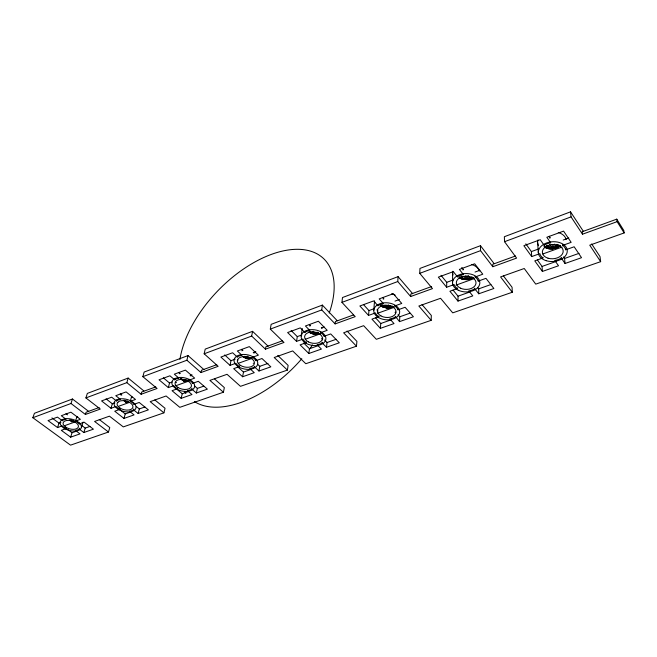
<?xml version="1.0" encoding="UTF-8"?>
<svg xmlns="http://www.w3.org/2000/svg" width="657" height="657" viewBox="0 0 657 657"><rect width="100%" height="100%" fill="white"/><g stroke="black" fill="none" stroke-linecap="round" stroke-linejoin="round"><path stroke-width="0.99" d="M474.756 288.144L474.756 288.768A12.368 8.311 0.3 0 1 468.761 290.895L472.777 295.896L457.995 301.095L458.028 296.167L453.084 290.107M457.995 301.095L449.914 291.248L457.379 288.571L457.379 287.955M474.756 288.768L478.756 293.794L493.867 288.489L485.975 278.338L478.288 281.089A12.368 8.311 0.3 0 0 475.077 276.999L482.78 274.215L474.674 263.794L459.366 269.419L463.514 274.634A12.368 8.311 0.3 0 0 457.477 276.827L457.486 276.211M452.525 282.945L452.657 273.123M457.379 288.571A12.368 8.311 0.3 0 1 454.118 284.555L446.637 287.257L446.727 282.329L441.011 275.332M154.838 399.924L165.047 408.284L163.913 412.834L150.19 401.657L166.122 395.982L179.796 407.332L223.405 392.237L209.903 380.403L227.043 374.301L240.47 386.332L287.405 370.088L274.199 357.515L292.685 350.928L305.801 363.723L356.455 346.19L343.627 332.795L363.641 325.675L376.338 339.308L431.164 320.329L431.321 315.442L422.016 304.577M99.232 419.486L109.776 427.559L108.479 432.019L70.545 445.15L32.85 417.721L70.997 403.488L85.41 414.46L100.291 409.065L85.903 397.92L126.834 382.645L141.107 394.266L157.08 388.476L142.856 376.666L186.9 360.233L200.96 372.56L218.149 366.327L204.155 353.795L205.222 349.113L252.567 331.325L251.672 336.064L265.444 349.179L283.996 342.453L270.314 329.1L271.144 324.344L322.357 305.094L321.733 309.915L335.127 323.909L355.215 316.625L341.944 302.376L342.486 297.531L398.076 276.646L397.764 281.541L410.658 296.521L432.478 288.612L419.741 273.345L419.954 268.426L480.489 245.685L494.113 263.629M410.658 296.521L410.781 294.106L431.608 286.526M394.717 305.382L394.676 305.99A11.76 7.703 4.4 0 1 398.052 309.808L405.114 307.279L413.409 316.756L399.513 321.634L399.801 316.773L398.011 314.76M398.052 309.808L398.093 309.192M399.513 321.634L395.358 316.329M395.571 312.987L395.629 312.075A11.711 7.712 4.3 0 1 395.062 312.428M395.317 316.937A11.76 7.703 4.4 0 1 389.806 318.891L394.011 323.572L380.395 328.352L380.764 323.507L375.599 317.84M380.395 328.352L371.952 319.146L378.826 316.69L378.867 316.083M394.676 305.99L401.755 303.444L393.247 293.72L379.196 298.886L383.54 303.748A11.76 7.703 4.4 0 0 377.989 305.768L378.038 305.152M373.734 310.564L374.547 300.898A12.885 8.533 4.3 0 0 374.753 302.622M378.826 316.69A11.76 7.703 4.4 0 1 375.418 312.937L368.536 315.417L368.963 310.572L363.658 304.766M356.455 346.19L356.915 341.385L347.044 331.021M335.127 323.909L335.407 321.536L353.54 314.933M320.764 332.072L320.682 332.68A11.268 7.12 7.7 0 1 324.18 336.253L330.693 333.92L339.308 342.79L326.48 347.29L327.063 342.511L324.591 339.998M324.18 336.253L324.254 335.645M326.48 347.29L322.135 342.888L322.209 342.289M322.513 339.899L322.702 338.404M322.135 342.888A11.268 7.12 7.7 0 1 317.044 344.695L321.404 349.081L308.831 353.499L309.48 348.736L303.69 342.979M308.831 353.499L300.101 344.868L306.441 342.601L306.523 342.001M320.682 332.68L327.211 330.323L318.382 321.232L305.439 325.987L309.932 330.537A11.268 7.12 7.7 0 0 304.815 332.401L304.897 331.801M301.169 336.055L302.269 328.443M306.441 342.601A11.268 7.12 7.7 0 1 302.918 339.086L296.57 341.377L297.276 336.606L291.117 330.487M287.405 370.088L288.127 365.374L277.755 355.437M265.444 349.179L265.855 346.839L282.518 340.778M252.46 356.726L252.354 357.318A10.857 6.586 10.2 0 1 255.951 360.668L261.971 358.517L270.832 366.844L258.957 371.016L259.786 366.319L257.569 364.249M258.957 371.016L254.489 366.877L254.596 366.294M255.951 360.668L256.058 360.077M254.489 366.877A10.857 6.586 10.2 0 1 249.775 368.552L254.251 372.667L242.605 376.757L243.492 372.084L237.555 366.672M242.605 376.757L233.662 368.651L239.526 366.549L239.641 365.957M252.354 357.318L258.39 355.141L249.315 346.617L237.358 351.01L241.965 355.281A10.857 6.586 10.2 0 0 237.234 357.006L237.349 356.414M544.251 246.835A7.654 1.93 30.5 0 0 544.965 247.393A7.687 0.903 17.5 0 0 548.381 248.666L552.332 248.921L552.176 244.453M223.405 392.237L224.349 387.605L214.511 378.933M237.234 357.006L232.619 352.752L220.883 357.063L230.04 365.366L230.985 360.685L235.173 359.165M177.702 387.885L177.489 388.755L172.044 390.701L181.151 398.347L191.975 394.545L187.409 390.669A10.504 6.085 12.1 0 0 191.787 389.116L196.344 393.009L197.387 388.402L203.793 386.135M200.96 372.56L201.477 370.269L216.728 364.717M189.265 379.278L189.068 380.14A10.504 6.085 12.1 0 1 192.731 383.302L192.928 382.431M191.787 389.116L191.984 388.246M181.151 398.347L182.244 393.765L188.534 391.531M186.9 360.233L188.017 355.577L203.908 369.587M177.489 388.755A10.504 6.085 12.1 0 1 173.809 385.643L168.356 387.614L159.035 379.795L169.925 375.796L174.622 379.795L174.844 378.925M168.356 387.614L169.506 383.015L172.224 382.029M120.059 408.547L119.812 409.401L114.737 411.216L123.968 418.435L134.053 414.896L129.421 411.233A10.192 5.626 13.6 0 0 133.494 409.787L138.118 413.467L139.341 408.941L144.918 406.97M141.107 394.266L141.723 392.007L155.791 386.891M132.402 397.288A10.151 5.642 13.6 0 0 131.548 396.803L130.275 401.345A10.192 5.626 13.6 0 1 133.995 404.326L134.233 403.472M133.494 409.787L133.732 408.933M142.856 376.666L144.121 372.067L188.017 355.577M123.968 418.435L125.232 413.935L130.718 411.996M126.834 382.645L128.148 378.071L143.85 390.931M119.812 409.401A10.192 5.626 13.6 0 1 116.084 406.461L111.008 408.293L101.572 400.918L111.698 397.198L116.461 400.967L116.708 400.113M111.008 408.293L112.331 403.784L114.868 402.864M66.324 427.806L66.053 428.643L61.315 430.335L70.627 437.176L80.039 433.866L75.366 430.401A9.912 5.215 14.7 0 0 79.169 429.054L83.841 432.536L85.213 428.093L89.993 426.409M85.41 414.46L86.108 412.251L99.1 407.521M81.378 427.502L83.045 422.18M77.805 417.088A9.88 5.231 14.7 0 0 76.951 416.628L75.53 421.088A9.912 5.215 14.7 0 1 79.283 423.905L79.546 423.067M79.169 429.054L79.431 428.216M85.903 397.92L87.34 393.403L128.148 378.071M70.627 437.176L72.04 432.758L76.738 431.099M70.997 403.488L72.467 398.996L88.687 411.413M66.053 428.643A9.912 5.215 14.7 0 1 62.292 425.867L57.545 427.576L48.035 420.595L57.479 417.121L62.284 420.694L62.563 419.856M57.545 427.576L59.023 423.141L60.912 422.459M32.85 417.721L34.427 413.286L72.467 398.996M184.863 379.524L183.976 381.134L180.683 378.867M247.878 356.053L246.49 358.558L242.647 356.39M314.9 332.458L313.923 334.199L309.915 332.68A6.644 0.411 33.1 0 1 309.061 332.089M388.55 304.947L386.899 307.846L381.906 306.556A6.931 0.846 32.7 0 1 380.879 305.817M468.293 275.439L466.125 279.233L459.99 278.223A7.26 1.347 31.9 0 1 459.112 277.574M554.73 244.092L552.43 248.059L544.965 247.393M546.879 245.39L552.43 248.059L557.481 244.609M469.533 277.016L466.125 279.233L460.138 276.868M390.258 305.686L386.899 307.846L382.21 305.037M317.224 332.097L313.923 334.199L309.693 331.407M248.921 357.022L246.49 358.558L243.961 356.817M185.57 380.132L183.976 381.134L180.379 378.555M127.08 401.008L127.327 401.953L125.873 402.117L123.779 400.384L125.873 402.117L127.442 401.14M69.814 419.979L71.728 421.671L73.264 420.718M559.091 245.275L554.935 247.615L552.43 248.059L549.589 244.47M472.104 276.868L468.778 278.716L466.125 279.233L463.99 276.466M392.163 305.899L389.675 307.262L386.899 307.846L384.895 305.177M318.44 332.68L313.923 334.199L312.157 331.785M583.326 231.28L570.539 211.85L504.362 236.709L504.543 241.694L516.599 258.102L492.816 266.726L480.554 250.645L480.489 245.685M204.155 353.795L251.672 336.064M270.314 329.1L321.733 309.915M341.944 302.376L397.764 281.541M419.741 273.345L480.554 250.645M504.543 241.694L571.048 216.876L570.539 211.85M515.54 255.984L492.758 264.278L492.816 266.726M624.15 232.931L623.772 230.426L616.759 219.151L582.225 231.724L582.504 234.204L617.12 221.655L624.15 232.931L589.748 245.176L600.646 261.667L535.734 284.136L524.245 268.499L500.585 276.917L512.279 292.25L452.73 312.863L440.56 298.286L418.846 306.022L431.164 320.329M192.008 374.843L190.152 375.517A10.463 6.094 12.2 0 1 191.015 376.034M253.224 352.612L255.803 351.676M297.276 336.606L301.793 334.971M321.298 327.884L324.082 326.874M368.963 310.572L374.096 308.708M394.997 301.12L399.399 299.518M446.727 282.329L453.248 279.964M475.036 272.047L479.832 270.306M562.679 244.749L562.737 245.381A13.124 8.935 -4.6 0 1 565.751 249.783L574.152 246.777L581.527 257.692L565.045 263.49L561.292 258.078A13.124 8.935 -4.6 0 1 554.746 260.402L558.524 265.773L542.403 271.44L534.782 260.862L542.928 257.955A13.124 8.935 -4.6 0 1 539.857 253.635L531.694 256.575L531.39 251.582L538.609 248.962M563.213 240.027L568.79 237.998M75.53 421.088L80.384 419.338L70.899 412.185L61.29 415.717L66.094 419.306A9.912 5.215 14.7 0 0 62.284 420.694M130.275 401.345L135.482 399.472L126.095 391.901L115.788 395.695L120.543 399.481A10.192 5.626 13.6 0 0 116.461 400.967M189.068 380.14L194.661 378.128L185.405 370.105L174.319 374.178L179.016 378.194A10.504 6.085 12.1 0 0 174.622 379.795M230.04 365.366L235.912 363.247A10.857 6.586 10.2 0 0 239.526 366.549M562.737 245.381L571.155 242.343L563.575 231.116L546.838 237.267L550.73 242.876A13.124 8.935 -4.6 0 0 544.136 245.283L540.218 239.698L523.867 245.71L531.694 256.575M64.747 425.629L75.374 421.819M118.835 406.207L129.454 402.396M175.821 385.749L189.339 380.888M238.598 363.206L252.116 358.344M305.242 339.275L320.69 333.723M377.676 313.258L394.093 307.361M455.909 285.163L474.264 278.576M542.838 253.955L562.154 247.016M79.283 423.905L84.129 422.172L93.417 429.169L83.841 432.536M133.995 404.326L139.194 402.462L148.375 409.861L138.118 413.467M192.731 383.302L198.324 381.298L207.366 389.141L196.344 393.009M243.492 372.084L251.229 369.349M259.786 366.319L267.982 363.42M309.48 348.736L318.152 345.672M327.063 342.511L336.187 339.283M380.764 323.507L391.613 319.672M399.801 316.773L409.952 313.184M458.028 296.167L469.993 291.938M477.565 287.421L478.707 288.858L490.927 284.53M537.377 259.934L542.05 266.438L556.2 261.429M563.509 256.92L564.577 258.464L579.055 253.347M163.913 412.834L123.294 426.894L109.448 416.16L94.592 421.449L108.479 432.019M555.896 245.775L558.746 244.823M318.563 333.033L316.789 333.567L318.719 333.428M392.229 306.499L389.675 307.262L392.13 307.246A6.923 0.879 -25 0 0 393.247 306.655A7.104 6.02 63.6 0 1 392.147 306.991A7.104 6.759 58.2 0 1 388.772 307.673A7.104 7.022 10.3 0 1 385.191 307.427A7.087 6.784 -50.5 0 1 381.922 306.302A7.087 6.053 -56 0 1 381.044 305.883M472.662 277.574L468.778 278.716L470.708 278.921A7.268 0.862 -25.5 0 0 473.163 277.583M559.477 246.326L554.935 247.615L556.224 248.1A7.703 0.829 -26 0 0 559.477 246.326A7.679 1.831 -39.1 0 0 560.117 245.669M69.987 419.897L71.728 421.671L74.019 421.104M183.073 379.639A8.286 4.854 12.2 0 1 180.872 378.703A6.414 5.675 -36.2 0 0 181.619 379.007A6.389 6.118 -16.9 0 0 182.884 379.606L183.976 381.134L187.754 380.436M124.871 400.655L125.873 402.117L128.14 401.567M186.958 380.428L183.976 381.134L183.763 379.319M246.892 357.72A6.554 6.406 38.5 0 0 249.775 357.835A6.562 5.921 64.3 0 0 251.303 357.753L246.49 358.558L244.815 356.217M185.274 381.035L187.91 380.477M250.999 357.851L247.599 358.541L246.441 357.843A6.389 0.501 18.7 0 0 243.328 356.833M390.513 307.575L387.548 308.034L381.906 306.556M552.332 248.921L556.224 248.1L548.381 248.666L549.81 247.993L545.294 246.293M459.391 277.049L463.957 279.036L463.325 279.422L467.086 279.668L470.708 278.921L463.325 279.422A7.268 0.468 18.4 0 1 459.982 278.223M319.335 333.428L313.923 334.199L313.627 331.243M319.688 333.362L314.826 334.282L309.915 332.68M392.13 307.246L386.899 307.846L386.677 305.374M70.775 420.258L71.728 421.671L73.313 421.449M251.056 357.695L246.49 358.558L246.285 356.669M313.75 333.781L312.486 333.822L309.127 331.9M388.755 307.928L385.166 307.681L381.076 305.521M315.048 333.863L316.534 333.986M546.624 245.964L548.636 246.309M467.086 279.668L466.125 279.233L465.846 275.792M381.2 305.259L383.819 306.088M180.732 378.719L183.089 380.617M243.098 356.652L245.34 358.106L246.441 357.843A6.398 0.526 3.5 0 1 249.726 358.081M51.928 417.901L59.023 423.141M67.408 429.333L72.04 432.758M65.963 413.655L67.556 414.846M81.345 425.186L85.213 428.093M106.073 398.856L112.331 403.784M119.878 409.713L125.232 413.935M120.272 393.683L121.857 394.939M136.27 406.486L139.341 408.941M163.33 377.8L169.506 383.015M176.199 388.657L182.244 393.765M178.803 372.429L180.141 373.578M194.365 385.807L197.387 388.402M224.678 354.936L230.985 360.685M241.571 349.352L242.876 350.575M252.567 331.325L268.122 346.223M296.57 341.377L287.626 332.532L300.315 327.876L304.815 332.401M309.316 324.451L310.597 325.749A11.226 7.137 7.7 0 0 309.504 325.946M322.357 305.094L337.172 320.649M461.386 276.088L462.709 277.476M368.536 315.417L359.88 305.981L373.636 300.922L377.989 305.768M382.67 297.49L383.902 298.878M398.076 276.646L412.703 293.72M446.637 287.257L438.342 277.147L453.314 271.645L457.477 276.827M461.764 267.448L463.53 269.69A12.311 8.319 0.2 0 0 462.7 269.83M503.402 275.866L512.074 287.281L512.279 292.25M124.107 400.097L125.208 401.55M525.822 243.821L531.39 251.582M549.219 236.265L550.328 237.867A13.066 8.935 -4.7 0 0 549.433 238.023M571.048 216.876L582.504 234.204M591.67 243.952L600.013 256.624L600.646 261.667M616.759 219.151L617.12 221.655M71.514 419.987L71.728 421.671M125.659 400.368L125.873 402.117M565.693 249.151L565.751 249.783M564.577 258.464L565.045 263.49M561.234 257.454L561.292 258.078M544.095 244.65L544.136 245.283M542.879 257.322L542.928 257.955M542.05 266.438L542.403 271.44M537.672 242.934L538.346 252.896M478.707 288.858L478.756 293.794M478.28 280.465L478.288 281.089M475.068 276.375L475.077 276.999M560.117 245.587A7.769 6.324 54.6 0 1 559.452 246.063A7.761 7.293 52.9 0 1 556.2 247.837A7.868 7.679 5.5 0 1 552.315 248.65A7.851 7.662 -21.9 0 1 548.365 248.403A7.753 7.202 -63.5 0 1 544.94 247.131A7.769 6.2 -64 0 1 544.242 246.753M472.991 277.599A7.408 6.619 60.8 0 1 470.708 278.667A7.416 7.235 44.4 0 1 467.086 279.406A7.449 7.334 -11.6 0 1 463.325 279.168A7.399 6.989 -58.5 0 1 459.99 277.968A7.408 6.135 -60.6 0 1 459.276 277.615M318.974 333.428A6.816 6.315 62.4 0 1 316.567 333.731A6.808 6.701 29.8 0 1 313.134 333.493A6.816 6.57 -38.9 0 1 309.948 332.426A6.816 5.946 -50.1 0 1 309.233 332.13A8.886 5.683 7.7 0 0 319.105 333.444M242.835 356.39A6.595 5.823 -43.2 0 0 243.377 356.587A6.586 6.348 -26.4 0 0 245.455 357.449M187.615 380.231A6.315 6.127 42.5 0 1 185.635 380.206A6.2 0.665 3 0 1 187.574 380.419M181.562 379.245A6.176 0.731 18.3 0 1 183.065 379.697M187.204 380.313A8.286 4.854 12.2 0 1 185.553 380.198M251.475 357.737A8.566 5.256 10.3 0 1 242.622 356.266M391.712 293.745A12.885 8.533 4.3 0 1 395.177 295.141M392.886 306.835A9.272 6.143 4.3 0 1 381.167 305.94M452.985 274.93A13.542 9.198 0.1 0 1 452.862 271.259M471.43 264.426A13.542 9.198 0.1 0 1 479.446 271.037M472.941 277.722A9.748 6.619 0.1 0 1 459.227 277.574M538.518 245.652A14.364 9.88 -4.8 0 1 538.042 239.928M558.302 232.471A14.364 9.88 -4.8 0 1 566.162 239.567M560.076 245.726A10.34 7.112 -4.8 0 1 544.185 246.712M179.936 359.436A96.62 53.931 -46 0 1 275.997 252.822A96.62 53.931 -46 0 1 329.231 313.052M312.518 344.974A96.62 53.931 -46 0 1 309.332 349.401M301.818 358.73A96.62 53.931 -46 0 1 194.349 401.558M185.882 393.535A96.62 53.931 -46 0 1 184.789 391.909M378.087 311.016A11.711 7.712 4.3 0 1 376.921 309.866M383.121 299.009A11.711 7.712 4.3 0 1 383.516 298.935M322.488 338.273A11.226 7.137 7.7 0 1 321.667 338.741M321.593 328.073A11.226 7.137 7.7 0 1 322.16 328.467M253.536 363.14A10.816 6.595 10.2 0 1 253.241 363.255M238.097 360.118A10.816 6.595 10.2 0 1 237.678 359.683M241.858 350.748A10.816 6.595 10.2 0 1 242.195 350.682M253.807 352.965A10.816 6.595 10.2 0 1 254.087 353.154M176.478 382.711A10.463 6.094 12.2 0 1 176.027 382.308M179.18 373.734A10.463 6.094 12.2 0 1 179.813 373.619M117.907 402.544A10.151 5.642 13.6 0 1 117.726 402.347M120.945 395.087A10.151 5.642 13.6 0 1 121.241 395.038M63.515 427.838A10.955 5.765 14.7 0 0 81.197 428.068A10.955 5.765 14.7 0 0 67.556 418.616A10.955 5.765 14.7 0 0 63.515 427.838M65.56 427.034A7.884 4.147 14.7 0 0 78.273 427.181A7.884 4.147 14.7 0 0 68.443 420.381A7.884 4.147 14.7 0 0 65.56 427.034M118.063 409.13A11.259 6.217 13.6 0 0 135.917 408.137A11.259 6.217 13.6 0 0 121.044 398.774A11.259 6.217 13.6 0 0 118.063 409.13M120.026 408.104A8.106 4.476 13.6 0 0 132.862 407.365A8.106 4.476 13.6 0 0 122.145 400.639A8.106 4.476 13.6 0 0 120.026 408.104M175.674 388.468A11.604 6.726 12.1 0 0 194.447 387.351A11.604 6.726 12.1 0 0 179.599 377.438A11.604 6.726 12.1 0 0 175.674 388.468M177.809 387.367A8.352 4.837 12.1 0 0 191.31 386.546A8.352 4.837 12.1 0 0 180.601 379.426A8.352 4.837 12.1 0 0 177.809 387.367M238.565 366.852A11.998 7.276 10.2 0 0 257.667 364.265A11.998 7.276 10.2 0 0 241.48 354.583A11.998 7.276 10.2 0 0 238.565 366.852M240.634 365.506A8.64 5.231 10.2 0 0 254.366 363.625A8.64 5.231 10.2 0 0 242.704 356.669A8.64 5.231 10.2 0 0 240.634 365.506M306.408 343.512A12.458 7.876 7.7 0 0 325.864 339.291A12.458 7.876 7.7 0 0 308.297 330.003A12.458 7.876 7.7 0 0 306.408 343.512M308.412 341.895A8.968 5.667 7.7 0 0 322.406 338.84A8.968 5.667 7.7 0 0 309.734 332.171A8.968 5.667 7.7 0 0 308.412 341.895M378.703 317.66A13 8.516 4.4 0 0 399.563 313.06A13 8.516 4.4 0 0 381.873 303.173A13 8.516 4.4 0 0 378.703 317.66M380.961 315.927A9.354 6.127 4.4 0 0 395.957 312.592A9.354 6.127 4.4 0 0 383.195 305.497A9.354 6.127 4.4 0 0 380.961 315.927M458.257 290.205A13.666 9.19 0.3 0 0 479.791 283.643A13.666 9.19 0.3 0 0 460.508 274.371A13.666 9.19 0.3 0 0 458.257 290.205M460.491 288.168A9.839 6.611 0.3 0 0 475.972 283.413A9.839 6.611 0.3 0 0 462.06 276.761A9.839 6.611 0.3 0 0 460.491 288.168M546.156 260.689A14.503 9.871 -4.6 0 0 567.254 250.531A14.503 9.871 -4.6 0 0 544.973 243.624A14.503 9.871 -4.6 0 0 546.156 260.689M548.02 258.201A10.438 7.104 -4.6 0 0 563.189 250.859A10.438 7.104 -4.6 0 0 547.125 245.923A10.438 7.104 -4.6 0 0 548.02 258.201"/></g></svg>
